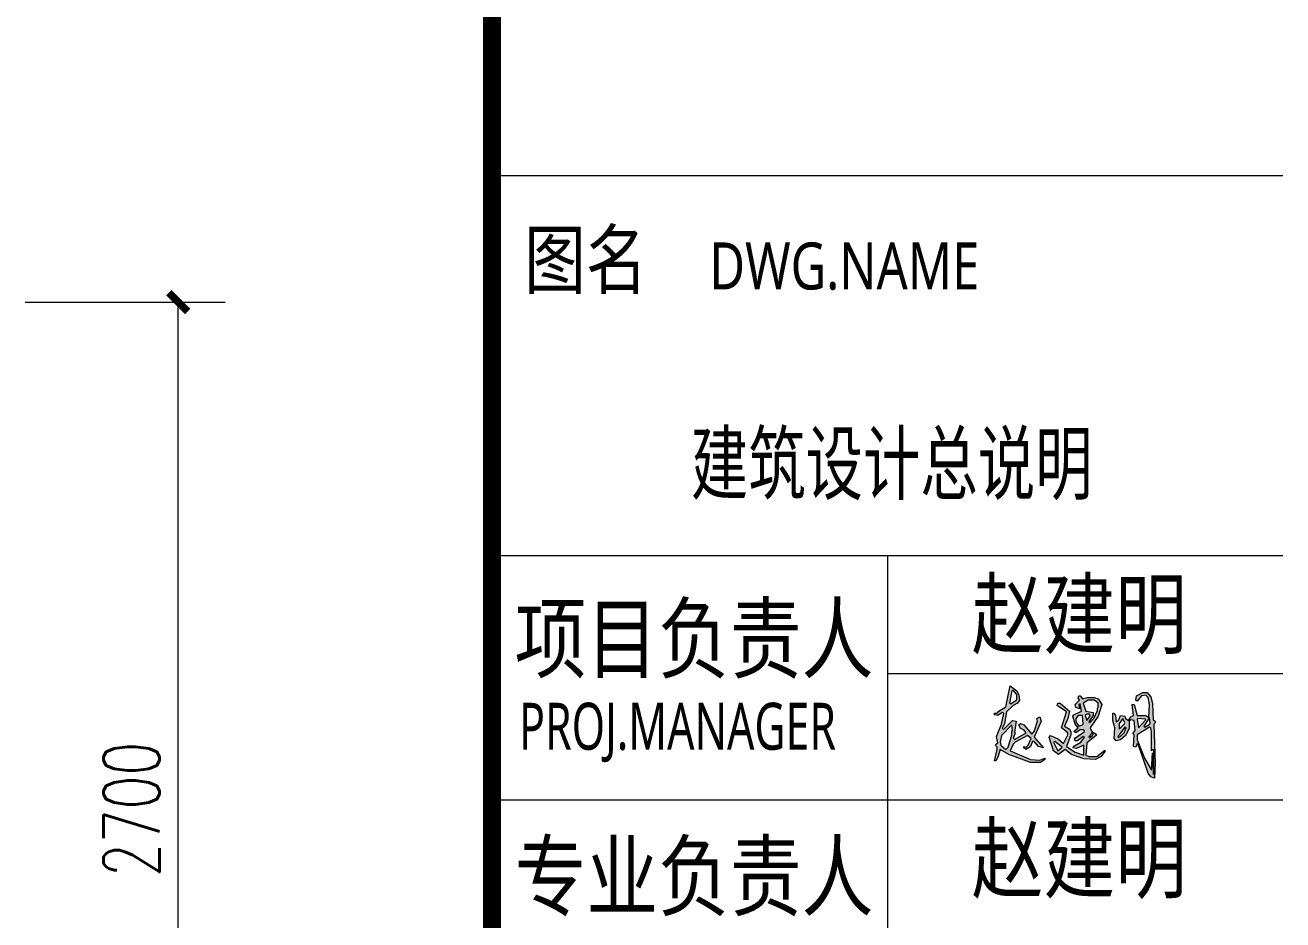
# Model space of a CAD drawing. Header units: inches. Extents: x -3733042 to -3643265, y 623859 to 997713.
# Drawn here: x -3655960 to -3649265, y 890758 to 895519 of the extents above; entities that cross this region are included whole.
import ezdxf
from ezdxf.enums import TextEntityAlignment as Align

# ---------------------------------------------------------------- set-up
doc = ezdxf.new("R2010")
doc.units = ezdxf.units.IN
doc.header["$LTSCALE"] = 1000
doc.header["$MEASUREMENT"] = 0
doc.linetypes.add('LENGSHUI', pattern=[22, 20, -1, 0, -1])
doc.layers.get('0').update_dxf_attribs({"lineweight": 18})
for name, color, linetype, lineweight in [('0-TK', 4, 'Continuous', 18), ('00签名', 7, 'LENGSHUI', 18), ('PUB_DIM', 3, 'Continuous', 18), ('PUB_TITLE', 153, 'Continuous', 18), ('SURFACE', 255, 'Continuous', 18), ('图签文字', 4, 'Continuous', 18)]:
    doc.layers.add(name, color=color, linetype=linetype, lineweight=lineweight)
doc.styles.add('-黑体', font='msyh.ttf', dxfattribs={"width": 0.7})
doc.styles.add('_TCH_DIM_T3', font='simplex.shx', dxfattribs={"width": 0.705882, "bigfont": 'gbcbig.shx'})
doc.styles.add('建筑图签-黑', font='simhei.ttf', dxfattribs={"width": 0.7})
doc.dimstyles.new('_TCH_ARCH&&50', dxfattribs={"dimtxt": 148.75, "dimasz": 50, "dimexe": 125, "dimexo": 150, "dimgap": 50, "dimtad": 1, "dimdec": 0, "dimzin": 0, "dimdsep": 46, "dimtxsty": '_TCH_DIM_T3', "dimblk": 'ARCHTICK', "dimcen": 0.09, "dimdle": 100, "dimclrt": 7, "dimazin": 2, "dimtfac": 1, "dimtdec": 0, "dimtix": 1, "dimtmove": 2, "dimatfit": 3, "dimfxl": 1, "dimtolj": 1, "dimarcsym": 0})

# ---------------------------------------------------------------- blocks, each defined once
blk = doc.blocks.new('_ArchTick_2')
at = {"color": 0, "linetype": 'ByBlock'}
blk.add_lwpolyline([(-0.5, -0.5, 0.4, 0.4, 0), (0.5, 0.5, 0.4, 0.4, 0)], format="xyseb", dxfattribs=at)
blk = doc.blocks.new('*X87')
at = {"layer": 'PUB_DIM', "color": 0, "lineweight": -2, "transparency": 16777216}
for p, q in [((19664.3, 5315.2), (20196.7, 5315.2)), ((20071.7, 2615.2), (20071.7, 5315.2)), ((19664.3, 2615.2), (20196.7, 2615.2))]:
    blk.add_line(p, q, dxfattribs=at)
at = {"layer": 'PUB_DIM', "color": 0, "lineweight": -2, "transparency": 16777216, "xscale": 50, "yscale": 50, "zscale": 50}
for p, rotation in [((20071.7, 5315.2), 90), ((20071.7, 2615.2), 270)]:
    blk.add_blockref('_ArchTick_2', p, dxfattribs=dict(at, rotation=rotation))
at = {"layer": 'PUB_DIM', "color": 7, "transparency": 16777216, "insert": (19947.3, 3965.2), "char_height": 148.75, "width": 555, "attachment_point": 5, "rotation": 90, "style": '_TCH_DIM_T3'}
blk.add_mtext('2700', dxfattribs=at)
blk = doc.blocks.new('_ARCHTICK')
at = {"color": 0, "linetype": 'ByBlock', "const_width": 0.4}
blk.add_lwpolyline([(-0.5, -0.5), (0.5, 0.5)], dxfattribs=at)
blk = doc.blocks.new('A$C38533B06')
at = {"layer": 'PUB_DIM'}
dim = blk.add_linear_dim(base=(20071.7, 5315.2), p1=(19514.3, 2615.2), p2=(19514.3, 5315.2), angle=90, dimstyle='_TCH_ARCH&&50', override={"dimsah": 1, "dimtzin": 0}, dxfattribs=at)
dim.commit()
dim.dimension.update_dxf_attribs({"geometry": '*X87', "text_midpoint": (19947.3, 3965.2)})

msp = doc.modelspace()

# ---------------------------------------------------------------- hatches: boundary and pattern name
at = {"layer": '00签名', "linetype": 'Continuous'}
h = msp.add_hatch(color=256, dxfattribs=at)
h.paths.add_polyline_path([(-3650700.4, 891899.7), (-3650677.4, 891911.3), (-3650665.8, 891926.6), (-3650669.7, 891953.5), (-3650681.2, 891976.5), (-3650715.8, 892003.4), (-3650738.8, 891892.1), (-3650777.2, 891869), (-3650784.9, 891857.5), (-3650800.2, 891857.5), (-3650800.2, 891849.8), (-3650781, 891846), (-3650758, 891861.3), (-3650750.3, 891857.5), (-3650761.8, 891799.9), (-3650788.7, 891734.6), (-3650781, 891700.1), (-3650792.6, 891692.4), (-3650792.6, 891684.7), (-3650784.9, 891677), (-3650784.9, 891665.5), (-3650800.2, 891604.1), (-3650792.6, 891604.1), (-3650781, 891623.3), (-3650769.5, 891665.5), (-3650723.4, 891638.6), (-3650608.2, 891596.4), (-3650554.5, 891596.4), (-3650531.4, 891611.7), (-3650531.4, 891619.4), (-3650558.3, 891607.9), (-3650608.2, 891611.7), (-3650715.8, 891657.8), (-3650700.4, 891692.4), (-3650688.9, 891703.9), (-3650623.6, 891738.5), (-3650604.4, 891723.1), (-3650619.8, 891688.5), (-3650631.3, 891677), (-3650642.8, 891680.9), (-3650642.8, 891673.2), (-3650631.3, 891665.5), (-3650608.2, 891680.9), (-3650596.7, 891707.7), (-3650589, 891707.7), (-3650566, 891680.9), (-3650539.1, 891673.2), (-3650589, 891730.8), (-3650550.6, 891815.3), (-3650558.3, 891838.3), (-3650573.7, 891830.6), (-3650569.8, 891815.3), (-3650589, 891761.5), (-3650600.6, 891746.1), (-3650642.8, 891796.1), (-3650662, 891803.7), (-3650669.7, 891796.1), (-3650662, 891776.9), (-3650642.8, 891769.2), (-3650631.3, 891753.8), (-3650688.9, 891719.3), (-3650700.4, 891723.1), (-3650688.9, 891753.8), (-3650692.7, 891757.7), (-3650685, 891815.3), (-3650704.2, 891819.1), (-3650750.3, 891773), (-3650758, 891776.9), (-3650746.5, 891803.7), (-3650735, 891865.2)], flags=0)
h.paths.add_polyline_path([(-3650719.6, 891911.3), (-3650708.1, 891976.5), (-3650700.4, 891980.4), (-3650681.2, 891957.3), (-3650681.2, 891930.5), (-3650685, 891926.6), (-3650711.9, 891907.4)], flags=0)
h.paths.add_polyline_path([(-3650708.1, 891796.1), (-3650704.2, 891765.3), (-3650708.1, 891761.5), (-3650708.1, 891742.3), (-3650727.3, 891677), (-3650738.8, 891665.5), (-3650765.7, 891688.5), (-3650769.5, 891703.9), (-3650761.8, 891738.5)], flags=0)
h = msp.add_hatch(color=256, dxfattribs=at)
h.paths.add_polyline_path([(-3650247.3, 891934.3), (-3650266.5, 891942), (-3650304.9, 891942), (-3650331.8, 891934.3), (-3650343.3, 891949.7), (-3650351, 891949.7), (-3650354.8, 891938.1), (-3650347.1, 891926.6), (-3650370.2, 891903.6), (-3650366.3, 891888.2), (-3650347.1, 891880.5), (-3650351, 891903.6), (-3650343.3, 891907.4), (-3650335.6, 891869), (-3650377.8, 891849.8), (-3650381.7, 891842.1), (-3650370.2, 891799.9), (-3650354.8, 891780.7), (-3650377.8, 891761.5), (-3650366.3, 891753.8), (-3650343.3, 891769.2), (-3650324.1, 891769.2), (-3650320.2, 891761.5), (-3650374, 891723.1), (-3650370.2, 891711.6), (-3650358.6, 891711.6), (-3650327.9, 891734.6), (-3650320.2, 891730.8), (-3650339.4, 891703.9), (-3650374, 891684.7), (-3650381.7, 891673.2), (-3650362.5, 891669.3), (-3650324.1, 891688.5), (-3650324.1, 891634.8), (-3650370.2, 891650.1), (-3650416.2, 891680.9), (-3650393.2, 891742.3), (-3650393.2, 891761.5), (-3650400.9, 891773), (-3650427.8, 891788.4), (-3650408.6, 891830.6), (-3650400.9, 891869), (-3650450.8, 891911.3), (-3650462.3, 891911.3), (-3650466.2, 891899.7), (-3650416.2, 891865.2), (-3650443.1, 891780.7), (-3650408.6, 891753.8), (-3650408.6, 891742.3), (-3650431.6, 891696.2), (-3650458.5, 891719.3), (-3650500.7, 891738.5), (-3650508.4, 891730.8), (-3650485.4, 891657.8), (-3650458.5, 891638.6), (-3650423.9, 891665.5), (-3650389.4, 891638.6), (-3650324.1, 891615.6), (-3650262.6, 891611.7), (-3650231.9, 891627.1), (-3650212.7, 891654), (-3650212.7, 891661.7), (-3650255, 891627.1), (-3650297.2, 891627.1), (-3650312.6, 891634.8), (-3650308.7, 891700.1), (-3650258.8, 891738.5), (-3650258.8, 891746.1), (-3650281.8, 891761.5), (-3650289.5, 891780.7), (-3650247.3, 891842.1), (-3650228.1, 891903.6)], flags=0)
h.paths.add_polyline_path([(-3650327.9, 891911.3), (-3650301, 891926.6), (-3650266.5, 891926.6), (-3650247.3, 891911.3), (-3650247.3, 891888.2), (-3650251.1, 891884.4), (-3650251.1, 891872.9), (-3650270.3, 891830.6), (-3650293.4, 891807.6), (-3650297.2, 891811.4), (-3650274.2, 891846), (-3650274.2, 891861.3), (-3650312.6, 891869)], flags=0)
h.paths.add_polyline_path([(-3650331.8, 891846), (-3650327.9, 891799.9), (-3650331.8, 891796.1), (-3650351, 891788.4), (-3650366.3, 891811.4), (-3650366.3, 891830.6), (-3650354.8, 891846)], flags=0)
h.paths.add_polyline_path([(-3650308.7, 891853.7), (-3650293.4, 891853.7), (-3650289.5, 891842.1), (-3650293.4, 891838.3), (-3650308.7, 891819.1), (-3650316.4, 891846)], flags=0)
h.paths.add_polyline_path([(-3650281.8, 891753.8), (-3650274.2, 891746.1), (-3650278, 891738.5), (-3650293.4, 891726.9), (-3650297.2, 891730.8)], flags=0)
h.paths.add_polyline_path([(-3650477.7, 891707.7), (-3650439.3, 891677), (-3650443.1, 891673.2), (-3650462.3, 891657.8), (-3650485.4, 891703.9)], flags=0)
h.paths.add_polyline_path([(-3650055.3, 891903.6), (-3650066.8, 891903.6), (-3650059.1, 891846), (-3650074.5, 891838.3), (-3650086, 891819.1), (-3650101.4, 891830.6), (-3650105.2, 891842.1), (-3650128.2, 891846), (-3650139.8, 891819.1), (-3650151.3, 891811.4), (-3650155.1, 891846), (-3650162.8, 891857.5), (-3650170.5, 891857.5), (-3650170.5, 891819.1), (-3650159, 891780.7), (-3650162.8, 891723.1), (-3650151.3, 891711.6), (-3650128.2, 891715.4), (-3650101.4, 891738.5), (-3650082.2, 891776.9), (-3650082.2, 891815.3), (-3650074.5, 891822.9), (-3650055.3, 891819.1), (-3650051.4, 891765.3), (-3650063, 891750), (-3650055.3, 891742.3), (-3650059.1, 891680.9), (-3650047.6, 891677), (-3650039.9, 891696.2), (-3650032.2, 891688.5), (-3649982.3, 891538.8), (-3649967, 891519.6), (-3649947.8, 891511.9), (-3649943.9, 891592.5), (-3649951.6, 891799.9), (-3649943.9, 891807.6), (-3649943.9, 891815.3), (-3649955.4, 891822.9), (-3649959.3, 891907.4), (-3649967, 891945.8), (-3649986.2, 891968.9), (-3650009.2, 891968.9), (-3650043.8, 891949.7), (-3650047.6, 891926.6), (-3650039.9, 891922.8), (-3650016.9, 891949.7), (-3649993.8, 891953.5), (-3649982.3, 891942), (-3649974.6, 891903.6), (-3649978.5, 891834.5), (-3649993.8, 891846), (-3650039.9, 891846)], flags=0)
h.paths.add_polyline_path([(-3650036.1, 891830.6), (-3649993.8, 891826.8), (-3649997.7, 891819.1), (-3650032.2, 891780.7), (-3650039.9, 891826.8)], flags=0)
h.paths.add_polyline_path([(-3650105.2, 891807.6), (-3650109, 891799.9), (-3650135.9, 891773), (-3650135.9, 891803.7), (-3650116.7, 891830.6)], flags=0)
h.paths.add_polyline_path([(-3649974.6, 891834.5), (-3649970.8, 891803.7), (-3649974.6, 891799.9), (-3649997.7, 891784.5), (-3650005.4, 891788.4)], flags=0)
h.paths.add_polyline_path([(-3650097.5, 891780.7), (-3650101.4, 891773), (-3650109, 891753.8), (-3650139.8, 891726.9), (-3650143.6, 891734.6), (-3650105.2, 891784.5)], flags=0)
h.paths.add_polyline_path([(-3649974.6, 891784.5), (-3649967, 891780.7), (-3649963.1, 891757.7), (-3649963.1, 891657.8), (-3649955.4, 891665.5), (-3649951.6, 891661.7), (-3649951.6, 891534.9), (-3649955.4, 891531.1), (-3649959.3, 891646.3), (-3649963.1, 891554.1), (-3650001.5, 891619.4), (-3650039.9, 891715.4), (-3650039.9, 891742.3)], flags=0)

# ---------------------------------------------------------------- linework, layer by layer
at = {"layer": '0-TK'}
msp.add_line((-3653474.1, 894719.8), (-3649264.6, 894719.8), dxfattribs=at)
msp.add_lwpolyline([(-3653474.1, 879912.6, 96, 96, 0), (-3653474.1, 937312.6, 96, 96, 0)], format="xyseb", dxfattribs=at)
at = {"layer": '00签名', "linetype": 'Continuous'}
for points in [[(-3650531.4, 891619.4), (-3650531.4, 891611.7), (-3650554.5, 891596.4), (-3650608.2, 891596.4), (-3650723.4, 891638.6), (-3650769.5, 891665.5), (-3650781, 891623.3), (-3650792.6, 891604.1), (-3650800.2, 891604.1), (-3650784.9, 891665.5), (-3650784.9, 891677), (-3650792.6, 891684.7), (-3650792.6, 891692.4), (-3650781, 891700.1), (-3650788.7, 891734.6), (-3650761.8, 891799.9), (-3650750.3, 891857.5), (-3650758, 891861.3), (-3650781, 891846), (-3650800.2, 891849.8), (-3650800.2, 891857.5), (-3650784.9, 891857.5), (-3650777.2, 891869), (-3650738.8, 891892.1), (-3650715.8, 892003.4), (-3650681.2, 891976.5), (-3650669.7, 891953.5), (-3650665.8, 891926.6), (-3650677.4, 891911.3), (-3650700.4, 891899.7), (-3650735, 891865.2), (-3650746.5, 891803.7), (-3650758, 891776.9), (-3650750.3, 891773), (-3650704.2, 891819.1), (-3650685, 891815.3), (-3650692.7, 891757.7), (-3650688.9, 891753.8), (-3650700.4, 891723.1), (-3650688.9, 891719.3), (-3650631.3, 891753.8), (-3650642.8, 891769.2), (-3650662, 891776.9), (-3650669.7, 891796.1), (-3650662, 891803.7), (-3650642.8, 891796.1), (-3650600.6, 891746.1), (-3650589, 891761.5), (-3650569.8, 891815.3), (-3650573.7, 891830.6), (-3650558.3, 891838.3), (-3650550.6, 891815.3), (-3650589, 891730.8), (-3650539.1, 891673.2), (-3650566, 891680.9), (-3650589, 891707.7), (-3650596.7, 891707.7), (-3650608.2, 891680.9), (-3650631.3, 891665.5), (-3650642.8, 891673.2), (-3650642.8, 891680.9), (-3650631.3, 891677), (-3650619.8, 891688.5), (-3650604.4, 891723.1), (-3650623.6, 891738.5), (-3650688.9, 891703.9), (-3650700.4, 891692.4), (-3650715.8, 891657.8), (-3650608.2, 891611.7), (-3650558.3, 891607.9), (-3650531.4, 891619.4)], [(-3650685, 891926.6), (-3650681.2, 891930.5), (-3650681.2, 891957.3), (-3650700.4, 891980.4), (-3650708.1, 891976.5), (-3650719.6, 891911.3), (-3650711.9, 891907.4), (-3650685, 891926.6)], [(-3650212.7, 891661.7), (-3650212.7, 891654), (-3650231.9, 891627.1), (-3650262.6, 891611.7), (-3650324.1, 891615.6), (-3650389.4, 891638.6), (-3650423.9, 891665.5), (-3650458.5, 891638.6), (-3650485.4, 891657.8), (-3650508.4, 891730.8), (-3650500.7, 891738.5), (-3650458.5, 891719.3), (-3650431.6, 891696.2), (-3650408.6, 891742.3), (-3650408.6, 891753.8), (-3650443.1, 891780.7), (-3650416.2, 891865.2), (-3650466.2, 891899.7), (-3650462.3, 891911.3), (-3650450.8, 891911.3), (-3650400.9, 891869), (-3650408.6, 891830.6), (-3650427.8, 891788.4), (-3650400.9, 891773), (-3650393.2, 891761.5), (-3650393.2, 891742.3), (-3650416.2, 891680.9), (-3650370.2, 891650.1), (-3650324.1, 891634.8), (-3650324.1, 891688.5), (-3650362.5, 891669.3), (-3650381.7, 891673.2), (-3650374, 891684.7), (-3650339.4, 891703.9), (-3650320.2, 891730.8), (-3650327.9, 891734.6), (-3650358.6, 891711.6), (-3650370.2, 891711.6), (-3650374, 891723.1), (-3650320.2, 891761.5), (-3650324.1, 891769.2), (-3650343.3, 891769.2), (-3650366.3, 891753.8), (-3650377.8, 891761.5), (-3650354.8, 891780.7), (-3650370.2, 891799.9), (-3650381.7, 891842.1), (-3650377.8, 891849.8), (-3650335.6, 891869), (-3650343.3, 891907.4), (-3650351, 891903.6), (-3650347.1, 891880.5), (-3650366.3, 891888.2), (-3650370.2, 891903.6), (-3650347.1, 891926.6), (-3650354.8, 891938.1), (-3650351, 891949.7), (-3650343.3, 891949.7), (-3650331.8, 891934.3), (-3650304.9, 891942), (-3650266.5, 891942), (-3650247.3, 891934.3), (-3650228.1, 891903.6), (-3650247.3, 891842.1), (-3650289.5, 891780.7), (-3650281.8, 891761.5), (-3650258.8, 891746.1), (-3650258.8, 891738.5), (-3650308.7, 891700.1), (-3650312.6, 891634.8), (-3650297.2, 891627.1), (-3650255, 891627.1), (-3650212.7, 891661.7)], [(-3650251.1, 891884.4), (-3650247.3, 891888.2), (-3650247.3, 891911.3), (-3650266.5, 891926.6), (-3650301, 891926.6), (-3650327.9, 891911.3), (-3650312.6, 891869), (-3650274.2, 891861.3), (-3650274.2, 891846), (-3650297.2, 891811.4), (-3650293.4, 891807.6), (-3650270.3, 891830.6), (-3650251.1, 891872.9), (-3650251.1, 891884.4)], [(-3649943.9, 891815.3), (-3649943.9, 891807.6), (-3649951.6, 891799.9), (-3649943.9, 891592.5), (-3649947.8, 891511.9), (-3649967, 891519.6), (-3649982.3, 891538.8), (-3650032.2, 891688.5), (-3650039.9, 891696.2), (-3650047.6, 891677), (-3650059.1, 891680.9), (-3650055.3, 891742.3), (-3650063, 891750), (-3650051.4, 891765.3), (-3650055.3, 891819.1), (-3650074.5, 891822.9), (-3650082.2, 891815.3), (-3650082.2, 891776.9), (-3650101.4, 891738.5), (-3650128.2, 891715.4), (-3650151.3, 891711.6), (-3650162.8, 891723.1), (-3650159, 891780.7), (-3650170.5, 891819.1), (-3650170.5, 891857.5), (-3650162.8, 891857.5), (-3650155.1, 891846), (-3650151.3, 891811.4), (-3650139.8, 891819.1), (-3650128.2, 891846), (-3650105.2, 891842.1), (-3650101.4, 891830.6), (-3650086, 891819.1), (-3650074.5, 891838.3), (-3650059.1, 891846), (-3650066.8, 891903.6), (-3650055.3, 891903.6), (-3650039.9, 891846), (-3649993.8, 891846), (-3649978.5, 891834.5), (-3649974.6, 891903.6), (-3649982.3, 891942), (-3649993.8, 891953.5), (-3650016.9, 891949.7), (-3650039.9, 891922.8), (-3650047.6, 891926.6), (-3650043.8, 891949.7), (-3650009.2, 891968.9), (-3649986.2, 891968.9), (-3649967, 891945.8), (-3649959.3, 891907.4), (-3649955.4, 891822.9), (-3649943.9, 891815.3)], [(-3650293.4, 891838.3), (-3650289.5, 891842.1), (-3650293.4, 891853.7), (-3650308.7, 891853.7), (-3650316.4, 891846), (-3650308.7, 891819.1), (-3650293.4, 891838.3)], [(-3650708.1, 891761.5), (-3650704.2, 891765.3), (-3650708.1, 891796.1), (-3650761.8, 891738.5), (-3650769.5, 891703.9), (-3650765.7, 891688.5), (-3650738.8, 891665.5), (-3650727.3, 891677), (-3650708.1, 891742.3), (-3650708.1, 891761.5)], [(-3650331.8, 891796.1), (-3650327.9, 891799.9), (-3650331.8, 891846), (-3650354.8, 891846), (-3650366.3, 891830.6), (-3650366.3, 891811.4), (-3650351, 891788.4), (-3650331.8, 891796.1)], [(-3650109, 891799.9), (-3650105.2, 891807.6), (-3650116.7, 891830.6), (-3650135.9, 891803.7), (-3650135.9, 891773), (-3650109, 891799.9)], [(-3649997.7, 891819.1), (-3649993.8, 891826.8), (-3650036.1, 891830.6), (-3650039.9, 891826.8), (-3650032.2, 891780.7), (-3649997.7, 891819.1)], [(-3649974.6, 891799.9), (-3649970.8, 891803.7), (-3649974.6, 891834.5), (-3650005.4, 891788.4), (-3649997.7, 891784.5), (-3649974.6, 891799.9)], [(-3650278, 891738.5), (-3650274.2, 891746.1), (-3650281.8, 891753.8), (-3650297.2, 891730.8), (-3650293.4, 891726.9), (-3650278, 891738.5)], [(-3650101.4, 891773), (-3650097.5, 891780.7), (-3650105.2, 891784.5), (-3650143.6, 891734.6), (-3650139.8, 891726.9), (-3650109, 891753.8), (-3650101.4, 891773)], [(-3649955.4, 891531.1), (-3649951.6, 891534.9), (-3649951.6, 891661.7), (-3649955.4, 891665.5), (-3649963.1, 891657.8), (-3649963.1, 891757.7), (-3649967, 891780.7), (-3649974.6, 891784.5), (-3650039.9, 891742.3), (-3650039.9, 891715.4), (-3650001.5, 891619.4), (-3649963.1, 891554.1), (-3649959.3, 891646.3), (-3649955.4, 891531.1)], [(-3650443.1, 891673.2), (-3650439.3, 891677), (-3650477.7, 891707.7), (-3650485.4, 891703.9), (-3650462.3, 891657.8), (-3650443.1, 891673.2)]]:
    msp.add_lwpolyline(points, dxfattribs=at)
at = {"layer": 'PUB_TITLE'}
for p, q in [((-3653474.1, 892696.7), (-3649264.6, 892696.7)), ((-3653474.1, 892696.7), (-3649264.6, 892696.7)), ((-3653474.1, 892696.7), (-3649264.6, 892696.7)), ((-3651369.3, 892696.7), (-3651369.3, 879912.6)), ((-3651369.3, 892070), (-3649264.6, 892070)), ((-3653474.1, 891396.7), (-3649264.6, 891396.7))]:
    msp.add_line(p, q, dxfattribs=at)

# ---------------------------------------------------------------- block references
at = {"layer": 'SURFACE', "xscale": 2, "yscale": 2, "zscale": 2}
msp.add_blockref('A$C38533B06', (-3695288.3, 883415.6), dxfattribs=at)

# ---------------------------------------------------------------- texts
at = {"style": '-黑体'}
for s, height, width, p in [('图名', 300, 0.8, (-3653302.5, 894271.4)), ('DWG.NAME', 250, 0.8, (-3652317.4, 894237.9)), ('赵建明', 350, 0.8, (-3650920.7, 892385.3)), ('项目负责人', 350, 0.8, (-3653354.1, 892255.4)), ('PROJ.MANAGER', 250, 0.7, (-3653330.1, 891788.5)), ('赵建明', 350, 0.8, (-3650920.7, 891085.3)), ('专业负责人', 350, 0.8, (-3653354.1, 890990.9))]:
    msp.add_text(s, height=height, dxfattribs=dict(at, width=width)).set_placement(p, align=Align.MIDDLE_LEFT)
at = {"layer": '图签文字', "color": 4, "style": '建筑图签-黑', "width": 0.7}
msp.add_text('建筑设计总说明', height=320, dxfattribs=at).set_placement((-3651346.8, 893028), align=Align.CENTER)

doc.saveas('drawing.dxf')
